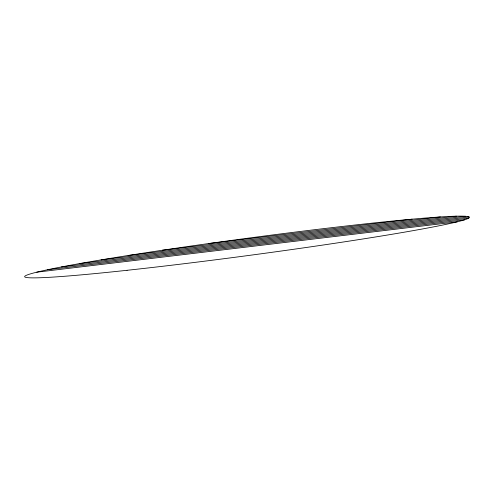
<?xml version="1.0" encoding="UTF-8"?>
<svg xmlns="http://www.w3.org/2000/svg" width="494" height="494" viewBox="0 0 494 494"><rect width="100%" height="100%" fill="white"/><g stroke="black" fill="none" stroke-linecap="round" stroke-linejoin="round"><path stroke-width="0.74" d="M208.585 243.561L412.157 219.182M162.248 250.26L440.382 216.946M128.137 255.491L456.388 216.181M101.128 259.875L465.292 216.261M79.25 263.648L469.065 216.959M61.534 266.914L468.676 218.15M47.455 269.749L464.65 219.781M36.754 272.182L457.246 221.818M127.051 270.298A224.338 8.614 -7.6 0 0 469.133 217.805A224.338 8.614 -7.6 0 0 144.81 252.897A224.338 8.614 -7.6 0 0 127.051 270.298"/></g></svg>
